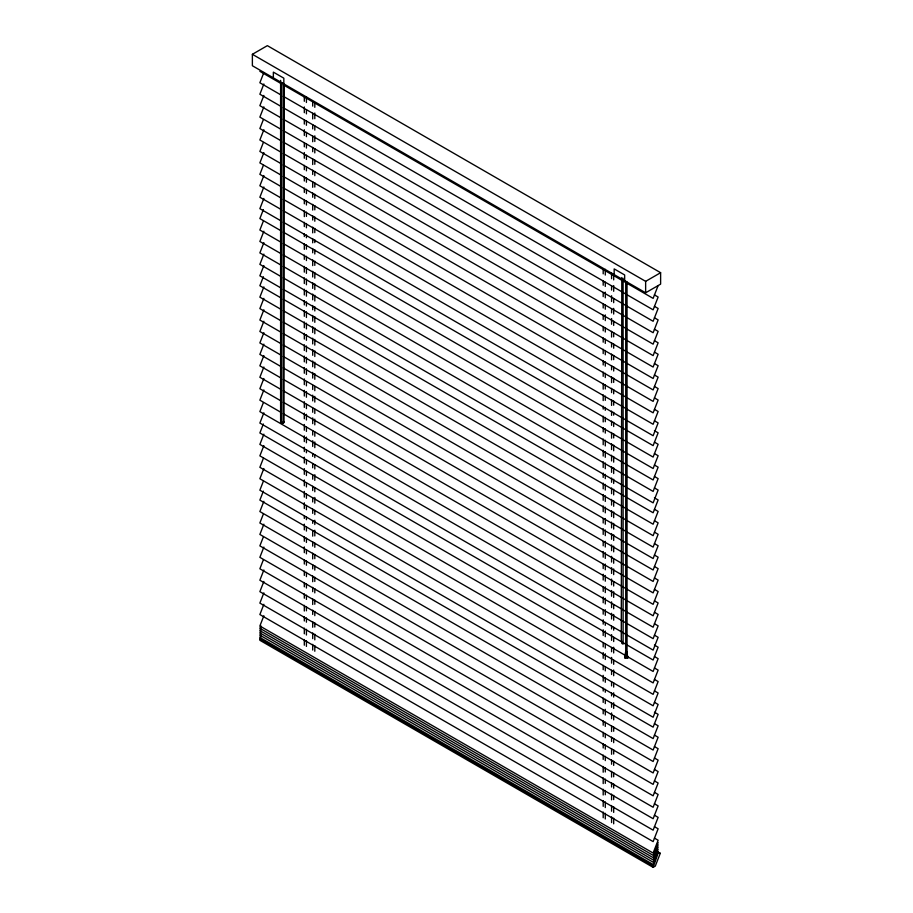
<?xml version="1.0" encoding="UTF-8"?>
<svg xmlns="http://www.w3.org/2000/svg" width="913" height="913" viewBox="0 0 913 913"><rect width="100%" height="100%" fill="white"/><g stroke="black" fill="none" stroke-linecap="round" stroke-linejoin="round"><path stroke-width="1.37" d="M627.037 281.98L627.037 652.133L627.688 658.239L625.131 658.205L625.074 656.721L625.725 651.38L625.725 281.227M627.037 652.133L625.131 658.205L625.725 651.38L627.037 652.133L627.688 658.239M263.868 72.538L259.874 82.775L280.827 94.872M263.868 83.985L259.874 94.222L280.827 106.319M263.868 95.431L259.874 105.668L280.827 117.766M263.868 106.878L259.874 117.115L280.827 129.212M263.366 119.603L259.874 128.55L280.827 140.659M263.868 129.76L259.874 139.997L280.827 152.106M263.366 142.485L259.874 151.444L280.827 163.541M263.868 152.654L259.874 162.891L280.827 174.988M263.366 165.379L259.874 174.337L280.827 186.435M263.868 175.547L259.874 185.784L280.827 197.881M263.868 186.994L259.874 197.231L280.827 209.328M263.868 198.429L259.874 208.666L280.827 220.775M263.366 209.625L259.874 218.584L280.827 230.681M263.366 221.072L259.874 230.03L280.827 242.128M263.868 231.24L259.874 241.477L280.827 253.574M263.868 242.675L259.874 252.912L280.827 265.021M263.868 254.122L259.874 264.359L280.827 276.456M263.868 265.569L259.874 275.806L280.827 287.903M263.366 276.765L259.874 285.723L280.827 297.821M263.868 286.922L259.874 297.159L280.827 309.267M263.868 298.368L259.874 308.605L280.827 320.703M263.868 309.815L259.874 320.052L280.827 332.149M263.868 321.262L259.874 331.499L280.827 343.596M263.868 332.709L259.874 342.946L280.827 355.043M263.868 344.155L259.874 354.392L280.827 366.49M263.868 355.591L259.874 365.828L280.827 377.936M263.868 367.037L259.874 377.274L280.827 389.372M263.868 378.484L259.874 388.721L280.827 400.818M263.868 389.931L259.874 400.168L280.827 412.265M263.366 402.656L259.874 411.615L653.126 638.655L658.125 625.861L654.427 623.727M263.868 412.824L259.874 423.061L653.126 650.102L658.125 637.308L654.427 635.174M263.366 424.009L259.874 432.967L653.126 660.019L658.125 647.214L654.427 645.08M263.868 434.177L259.874 444.414L653.126 671.454L658.125 658.661L654.427 656.527M263.868 445.624L259.874 455.861L653.126 682.901L658.125 670.108L654.427 667.974M263.366 458.349L259.874 467.308L653.126 694.348L658.125 681.555L654.427 679.42M263.868 468.506L259.874 478.743L653.126 705.795L658.125 693.001L654.427 690.867M263.366 481.231L259.874 490.19L653.126 717.241L658.125 704.448L654.427 702.314M263.366 491.148L259.874 500.107L653.126 727.147L658.125 714.354L654.427 712.22M263.868 501.317L259.874 511.554L653.126 738.594L658.125 725.801L654.427 723.667M263.366 514.042L259.874 522.989L653.126 750.041L658.125 737.248L654.427 735.113M263.868 524.199L259.874 534.436L653.126 761.488L658.125 748.694L654.427 746.56M263.366 536.924L259.874 545.883L653.126 772.934L658.125 760.13L654.427 757.995M263.868 547.092L259.874 557.329L653.126 784.37L658.125 771.576L654.427 769.442M263.366 559.817L259.874 568.776L653.126 795.816L658.125 783.023L654.427 780.889M263.868 569.986L259.874 580.223L653.126 807.263L658.125 794.47L654.427 792.336M263.868 581.433L259.874 591.658L653.126 818.71L658.125 805.917L654.427 803.782M263.868 592.868L259.874 603.105L653.126 830.157L658.125 817.363L654.427 815.229M263.868 604.315L259.874 614.552L653.126 841.603L658.125 828.799L654.427 826.664M263.868 615.761L259.874 625.998L653.126 853.039L658.125 840.245L654.427 838.111M260.867 625.725L259.874 628.292L653.126 855.333L658.125 842.539M260.867 628.018L259.874 630.575L653.126 857.627L658.125 844.822M260.867 630.301L259.874 632.869L653.126 859.909L658.125 847.116M260.867 632.595L259.874 635.151L653.126 862.203L658.125 849.41M260.867 634.889L259.874 637.445L653.126 864.485L658.125 851.692M656.584 851.167L660.282 853.301L655.294 866.106L653.126 867.35L259.874 640.298L260.867 636.315M658.125 285.586L653.126 298.38L283.292 84.852M653.126 867.35L658.125 853.13L660.282 853.301M252.376 54.301L267.361 45.65L660.624 272.702L660.624 284.137L645.639 292.788L252.376 65.747L252.376 54.301L645.639 281.341L660.624 272.702M625.074 656.721L627.63 656.755L626.866 654.61M280.611 80.39L280.611 422.308L283.658 422.822L284.08 84.167M654.427 294.888L658.125 297.033L653.126 309.827L283.292 96.299M259.874 71.328L280.827 83.437M654.427 306.334L658.125 308.468L653.126 321.273L283.292 107.745M654.427 317.781L658.125 319.915L653.126 332.709L283.292 119.192M654.427 329.228L658.125 331.362L653.126 344.155L283.292 130.639M654.427 340.675L658.125 342.809L653.126 355.602L283.292 142.074M654.427 352.121L658.125 354.255L653.126 367.049L283.292 153.521M654.427 363.557L658.125 365.702L653.126 378.496L283.292 164.968M654.427 375.003L658.125 377.137L653.126 389.942L283.292 176.414M654.427 386.45L658.125 388.584L653.126 401.378L283.292 187.861M654.427 397.897L658.125 400.031L653.126 412.824L283.292 199.308M654.427 409.344L658.125 411.478L653.126 424.271L283.292 210.743M654.427 420.79L658.125 422.924L653.126 435.718L283.292 222.19M654.427 430.696L658.125 432.83L653.126 445.624L283.292 232.107M654.427 442.143L658.125 444.277L653.126 457.071L283.292 243.554M654.427 453.59L658.125 455.724L653.126 468.517L283.292 254.989M654.427 465.037L658.125 467.171L653.126 479.964L283.292 266.436M654.427 476.472L658.125 478.617L653.126 491.411L283.292 277.883M654.427 487.919L658.125 490.053L653.126 502.858L283.292 289.33M654.427 497.836L658.125 499.97L653.126 512.764L283.292 299.236M654.427 509.283L658.125 511.417L653.126 524.21L283.292 310.682M654.427 520.718L658.125 522.864L653.126 535.657L283.292 322.129M654.427 532.165L658.125 534.299L653.126 547.104L283.292 333.576M654.427 543.612L658.125 545.746L653.126 558.539L283.292 345.023M654.427 555.058L658.125 557.192L653.126 569.986L283.292 356.469M654.427 566.505L658.125 568.639L653.126 581.433L283.292 367.905M654.427 577.952L658.125 580.086L653.126 592.879L283.292 379.351M654.427 589.387L658.125 591.533L653.126 604.326L283.292 390.798M654.427 600.834L658.125 602.968L653.126 615.773L283.292 402.245M654.427 612.281L658.125 614.415L653.126 627.208L283.292 413.692M283.418 421.441L284.08 421.817L281.912 423.073L280.611 422.308M259.874 638.872L653.126 865.923M645.639 281.341L645.639 292.788M624.663 280.679L624.663 274.961L614.175 268.901L614.175 274.63M623.1 278.282L623.1 644.144L621.799 643.391L621.285 638.986L621.799 277.529M613.684 274.197L613.684 279.892M613.684 285.586L613.684 291.281M613.684 298.403L613.684 302.671M613.684 308.366L613.684 314.061M613.684 321.182L613.684 325.462M613.684 332.572L613.684 336.851M613.684 343.961L613.684 348.241M613.684 355.362L613.684 359.631M613.684 366.752L613.684 371.02M613.684 378.142L613.684 382.41M613.684 389.531L613.684 393.8M613.684 400.921L613.684 405.189M613.684 412.311L613.684 415.164M613.684 422.274L613.684 426.554M613.684 433.664L613.684 437.943M613.684 445.065L613.684 450.76M613.684 456.454L613.684 462.149M613.684 467.844L613.684 473.539M613.684 479.234L613.684 483.502M613.684 489.197L613.684 494.892M613.684 500.586L613.684 506.281M613.684 511.976L613.684 517.682M613.684 523.377L613.684 529.072M613.684 534.767L613.684 540.462M613.684 546.157L613.684 551.851M613.684 558.973L613.684 563.241M613.684 568.936L613.684 574.631M613.684 581.752L613.684 586.02M613.684 591.715L613.684 597.41M613.684 604.532L613.684 608.8M613.684 614.495L613.684 620.189M613.684 627.311L613.684 630.164M613.684 637.285L613.684 641.554M613.684 647.249L613.684 652.943M613.684 660.065L613.684 664.333M613.684 670.028L613.684 675.723M613.684 682.844L613.684 687.112M613.684 692.807L613.684 697.087M613.684 702.782L613.684 708.477M613.684 715.598L613.684 719.866M613.684 726.988L613.684 731.256M613.684 738.377L613.684 742.646M613.684 749.767L613.684 754.035M613.684 761.157L613.684 765.425M613.684 772.546L613.684 776.815M613.684 783.936L613.684 788.204M613.684 795.326L613.684 799.605M613.684 806.715L613.684 812.41M613.684 818.116L613.684 823.811M611.584 272.987L611.584 278.682M611.584 285.803L611.584 290.072M611.584 295.766L611.584 301.461M611.584 308.583L611.584 312.851M611.584 318.546L611.584 324.241M611.584 331.362L611.584 337.057M611.584 342.752L611.584 347.031M611.584 354.141L611.584 359.836M611.584 365.542L611.584 369.811M611.584 376.932L611.584 382.627M611.584 388.322L611.584 392.59M611.584 399.711L611.584 405.406M611.584 411.101L611.584 415.369M611.584 421.064L611.584 425.344M611.584 432.454L611.584 438.149M611.584 443.844L611.584 449.55M611.584 455.245L611.584 460.939M611.584 466.634L611.584 472.329M611.584 478.024L611.584 482.292M611.584 487.987L611.584 493.682M611.584 499.377L611.584 505.072M611.584 510.766L611.584 516.461M611.584 522.156L611.584 527.862M611.584 533.557L611.584 539.252M611.584 544.947L611.584 550.642M611.584 556.337L611.584 562.031M611.584 567.726L611.584 573.421M611.584 579.116L611.584 584.811M611.584 590.506L611.584 596.2M611.584 601.895L611.584 607.59M611.584 613.285L611.584 618.98M611.584 626.101L611.584 628.954M611.584 634.649L611.584 640.344M611.584 647.465L611.584 651.734M611.584 657.428L611.584 663.123M611.584 670.245L611.584 674.513M611.584 681.634L611.584 685.903M611.584 693.024L611.584 695.877M611.584 702.987L611.584 707.267M611.584 712.962L611.584 718.657M611.584 725.778L611.584 731.473M611.584 737.168L611.584 741.436M611.584 748.557L611.584 754.252M611.584 759.947L611.584 764.215M611.584 771.337L611.584 777.031M611.584 782.726L611.584 786.995M611.584 794.116L611.584 799.811M611.584 805.506L611.584 811.201M611.584 816.895L611.584 822.59M605.285 269.358L605.285 275.053M605.285 282.163L605.285 286.442M605.285 292.137L605.285 297.832M605.285 304.953L605.285 309.222M605.285 314.917L605.285 320.611M605.285 327.733L605.285 332.001M605.285 339.122L605.285 343.391M605.285 350.512L605.285 354.78M605.285 361.902L605.285 366.181M605.285 373.291L605.285 377.571M605.285 384.681L605.285 388.961M605.285 396.082L605.285 400.351M605.285 407.472L605.285 410.314M605.285 417.435L605.285 421.703M605.285 428.825L605.285 433.093M605.285 440.214L605.285 445.909M605.285 451.604L605.285 457.299M605.285 462.994L605.285 468.689M605.285 474.383L605.285 478.663M605.285 484.358L605.285 490.053M605.285 495.748L605.285 501.442M605.285 507.137L605.285 512.832M605.285 518.527L605.285 524.222M605.285 529.917L605.285 535.611M605.285 541.306L605.285 547.001M605.285 552.696L605.285 558.402M605.285 564.097L605.285 569.792M605.285 575.487L605.285 581.182M605.285 586.876L605.285 592.571M605.285 598.266L605.285 603.961M605.285 609.656L605.285 615.351M605.285 622.472L605.285 625.314M605.285 631.009L605.285 636.703M605.285 643.825L605.285 648.104M605.285 653.799L605.285 659.494M605.285 666.616L605.285 670.884M605.285 678.005L605.285 682.273M605.285 689.395L605.285 692.237M605.285 699.358L605.285 703.626M605.285 709.321L605.285 715.016M605.285 722.137L605.285 726.417M605.285 733.527L605.285 737.807M605.285 744.917L605.285 749.196M605.285 756.318L605.285 760.586M605.285 767.707L605.285 771.976M605.285 779.097L605.285 783.365M605.285 790.487L605.285 794.755M605.285 801.876L605.285 807.571M605.285 813.266L605.285 818.961M603.196 269.563L603.196 273.843M603.196 280.953L603.196 285.233M603.196 292.343L603.196 296.622M603.196 303.744L603.196 308.012M603.196 315.133L603.196 319.402M603.196 326.523L603.196 330.791M603.196 337.913L603.196 342.181M603.196 349.302L603.196 353.571M603.196 360.692L603.196 364.96M603.196 372.082L603.196 376.361M603.196 383.471L603.196 389.166M603.196 394.861L603.196 400.556M603.196 406.262L603.196 409.104M603.196 416.225L603.196 421.92M603.196 427.615L603.196 431.883M603.196 439.005L603.196 444.699M603.196 450.394L603.196 456.089M603.196 461.784L603.196 467.479M603.196 473.174L603.196 477.453M603.196 483.148L603.196 488.843M603.196 494.538L603.196 500.233M603.196 505.928L603.196 511.622M603.196 518.744L603.196 523.012M603.196 528.707L603.196 534.402M603.196 541.523L603.196 545.791M603.196 551.486L603.196 557.181M603.196 564.302L603.196 568.582M603.196 574.277L603.196 579.972M603.196 587.082L603.196 591.362M603.196 597.056L603.196 602.751M603.196 609.873L603.196 614.141M603.196 619.836L603.196 624.104M603.196 629.799L603.196 635.494M603.196 642.615L603.196 646.883M603.196 652.59L603.196 658.284M603.196 665.394L603.196 669.674M603.196 675.369L603.196 681.064M603.196 688.185L603.196 691.027M603.196 698.148L603.196 702.417M603.196 709.538L603.196 713.806M603.196 720.928L603.196 725.196M603.196 732.317L603.196 736.597M603.196 743.707L603.196 747.987M603.196 755.097L603.196 759.376M603.196 766.498L603.196 772.193M603.196 777.887L603.196 783.582M603.196 789.277L603.196 794.972M603.196 800.667L603.196 806.362M603.196 812.056L603.196 817.751M314.802 103.066L314.802 107.335M314.802 113.029L314.802 118.724M314.802 125.846L314.802 130.114M314.802 135.82L314.802 141.515M314.802 148.625L314.802 152.905M314.802 160.015L314.802 164.294M314.802 171.416L314.802 175.684M314.802 182.805L314.802 187.074M314.802 194.195L314.802 198.463M314.802 205.585L314.802 209.853M314.802 216.974L314.802 221.243M314.802 228.364L314.802 232.632M314.802 239.754L314.802 242.607M314.802 249.728L314.802 253.997M314.802 261.118L314.802 265.386M314.802 272.508L314.802 278.203M314.802 283.897L314.802 289.592M314.802 295.287L314.802 300.982M314.802 306.677L314.802 310.945M314.802 316.64L314.802 322.335M314.802 328.041L314.802 333.736M314.802 339.431L314.802 345.125M314.802 350.82L314.802 356.515M314.802 362.21L314.802 367.905M314.802 373.6L314.802 379.294M314.802 386.416L314.802 390.684M314.802 396.379L314.802 402.074M314.802 409.195L314.802 413.463M314.802 419.158L314.802 424.853M314.802 431.975L314.802 436.254M314.802 441.949L314.802 447.644M314.802 454.754L314.802 457.607M314.802 464.728L314.802 468.997M314.802 474.692L314.802 480.386M314.802 487.508L314.802 491.776M314.802 497.471L314.802 503.166M314.802 510.287L314.802 514.555M314.802 520.262L314.802 524.53M314.802 530.225L314.802 535.92M314.802 543.041L314.802 547.309M314.802 554.431L314.802 558.699M314.802 565.82L314.802 570.089M314.802 577.21L314.802 581.478M314.802 588.6L314.802 592.868M314.802 599.989L314.802 604.269M314.802 611.379L314.802 615.659M314.802 622.769L314.802 627.048M314.802 634.17L314.802 639.865M314.802 645.559L314.802 651.254M312.703 101.857L312.703 106.125M312.703 113.246L312.703 118.941M312.703 124.636L312.703 128.904M312.703 136.026L312.703 141.72M312.703 147.415L312.703 151.695M312.703 158.805L312.703 164.5M312.703 170.195L312.703 174.474M312.703 181.596L312.703 187.291M312.703 192.985L312.703 197.254M312.703 204.375L312.703 210.07M312.703 215.765L312.703 220.033M312.703 227.154L312.703 232.849M312.703 238.544L312.703 242.812M312.703 248.507L312.703 252.787M312.703 259.908L312.703 265.603M312.703 271.298L312.703 276.993M312.703 282.688L312.703 288.382M312.703 294.077L312.703 299.772M312.703 305.467L312.703 309.735M312.703 315.43L312.703 321.125M312.703 326.82L312.703 332.515M312.703 338.221L312.703 343.916M312.703 349.611L312.703 355.305M312.703 361L312.703 366.695M312.703 372.39L312.703 378.085M312.703 385.206L312.703 389.474M312.703 395.169L312.703 400.864M312.703 407.985L312.703 412.254M312.703 417.949L312.703 423.643M312.703 430.765L312.703 435.033M312.703 440.728L312.703 446.434M312.703 453.544L312.703 456.397M312.703 463.519L312.703 467.787M312.703 474.908L312.703 479.177M312.703 486.298L312.703 490.566M312.703 497.688L312.703 501.956M312.703 509.077L312.703 513.346M312.703 520.467L312.703 523.32M312.703 530.442L312.703 536.136M312.703 541.831L312.703 546.1M312.703 553.221L312.703 558.916M312.703 564.611L312.703 568.879M312.703 576L312.703 581.695M312.703 587.39L312.703 591.658M312.703 598.78L312.703 604.474M312.703 610.169L312.703 614.449M312.703 621.559L312.703 627.254M312.703 632.949L312.703 638.655M312.703 644.35L312.703 650.045M306.414 96.801L306.414 102.496M306.414 109.617L306.414 113.885M306.414 121.007L306.414 125.275M306.414 132.396L306.414 136.665M306.414 143.786L306.414 148.054M306.414 155.176L306.414 159.444M306.414 166.565L306.414 170.834M306.414 177.955L306.414 182.235M306.414 189.345L306.414 193.624M306.414 200.734L306.414 205.014M306.414 212.136L306.414 216.404M306.414 223.525L306.414 227.794M306.414 234.915L306.414 237.757M306.414 244.878L306.414 249.146M306.414 256.268L306.414 260.547M306.414 267.657L306.414 273.352M306.414 279.047L306.414 284.753M306.414 290.448L306.414 296.143M306.414 301.838L306.414 306.106M306.414 311.801L306.414 317.496M306.414 323.191L306.414 328.885M306.414 334.58L306.414 340.275M306.414 345.97L306.414 351.665M306.414 357.36L306.414 363.054M306.414 368.761L306.414 374.456M306.414 381.566L306.414 385.845M306.414 391.54L306.414 397.235M306.414 404.356L306.414 408.625M306.414 414.319L306.414 420.014M306.414 427.136L306.414 431.404M306.414 437.099L306.414 442.794M306.414 449.915L306.414 452.768M306.414 459.878L306.414 464.158M306.414 471.268L306.414 475.547M306.414 482.669L306.414 486.937M306.414 494.059L306.414 498.327M306.414 505.448L306.414 509.716M306.414 516.838L306.414 519.68M306.414 526.801L306.414 531.081M306.414 538.191L306.414 542.47M306.414 549.58L306.414 553.86M306.414 560.981L306.414 565.25M306.414 572.371L306.414 576.639M306.414 583.761L306.414 588.029M306.414 595.15L306.414 599.419M306.414 606.54L306.414 610.808M306.414 617.93L306.414 622.198M306.414 629.319L306.414 635.014M306.414 640.709L306.414 646.404M304.314 97.006L304.314 101.286M304.314 106.981L304.314 112.676M304.314 119.797L304.314 124.065M304.314 129.76L304.314 135.455M304.314 142.576L304.314 146.845M304.314 152.539L304.314 158.234M304.314 165.356L304.314 169.624M304.314 176.745L304.314 181.014M304.314 188.135L304.314 192.415M304.314 199.525L304.314 203.804M304.314 210.914L304.314 216.621M304.314 222.316L304.314 226.584M304.314 233.705L304.314 236.547M304.314 243.668L304.314 249.363M304.314 255.058L304.314 259.326M304.314 266.448L304.314 272.142M304.314 277.837L304.314 283.532M304.314 289.227L304.314 294.933M304.314 300.628L304.314 304.896M304.314 310.591L304.314 316.286M304.314 321.981L304.314 327.676M304.314 333.371L304.314 339.065M304.314 344.76L304.314 350.455M304.314 356.15L304.314 361.845M304.314 367.54L304.314 373.234M304.314 378.941L304.314 384.635M304.314 390.33L304.314 396.025M304.314 401.72L304.314 407.415M304.314 413.11L304.314 418.805M304.314 424.499L304.314 430.194M304.314 435.889L304.314 441.584M304.314 447.279L304.314 451.547M304.314 457.242L304.314 462.948M304.314 468.643L304.314 474.338M304.314 480.033L304.314 485.727M304.314 491.422L304.314 497.117M304.314 502.812L304.314 508.507M304.314 515.628L304.314 518.47M304.314 524.165L304.314 529.86M304.314 536.981L304.314 541.261M304.314 546.955L304.314 552.65M304.314 559.76L304.314 564.04M304.314 571.161L304.314 575.43M304.314 582.551L304.314 586.819M304.314 593.941L304.314 598.209M304.314 605.33L304.314 611.025M304.314 616.72L304.314 620.988M304.314 628.11L304.314 633.805M304.314 639.499L304.314 645.194M283.84 83.905L283.84 78.187L273.352 72.127L273.352 77.856M283.658 83.745L283.658 422.822L281.912 423.073L281.912 82.569"/></g></svg>
